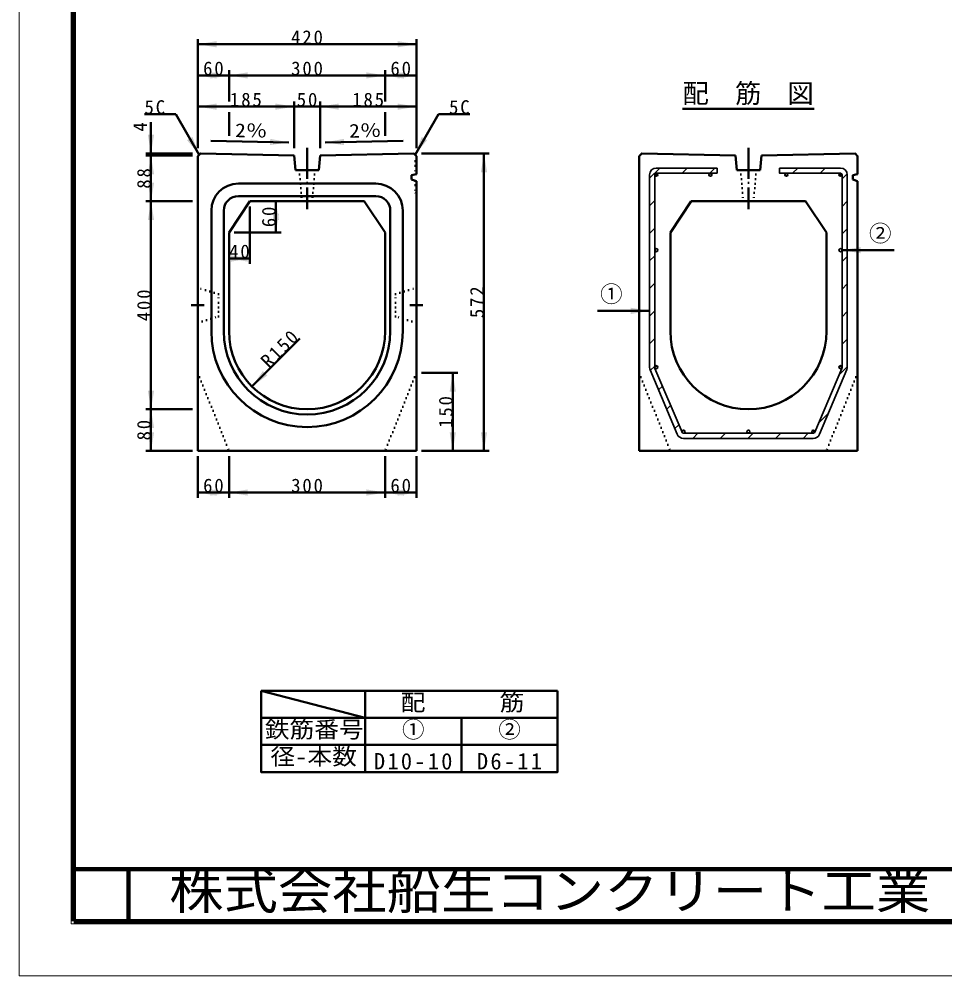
# Model space of a CAD drawing. Units: millimetres, scale not verified. Extents: x -2102 to 2102, y -1485 to 1485.
# Drawn here: x -2102 to -323, y -1485 to 355 of the extents above; entities that cross this region are included whole.
import ezdxf
from ezdxf.enums import TextEntityAlignment as Align

# ---------------------------------------------------------------- set-up
doc = ezdxf.new("R2010")
doc.units = ezdxf.units.MM
doc.header["$LTSCALE"] = 5
doc.linetypes.add('DOTTED', pattern=[1.75, 0.25, -1.5])
doc.linetypes.add('LONG_DASHED_DOTTED', pattern=[15.25, 12, -1.5, 0.25, -1.5])
doc.layers.add('0-0_V-nasSTD', color=7, linetype='Continuous', lineweight=35)
doc.layers.add('0-1_0', color=7, linetype='Continuous', lineweight=50)
doc.styles.add('ＭＳ ゴシック', font='')
doc.styles.get('ＭＳ ゴシック').set_extended_font_data('MS Gothic')

msp = doc.modelspace()

# ---------------------------------------------------------------- linework, layer by layer
at = {"layer": '0-0_V-nasSTD', "lineweight": 100}
for p, q in [((-1997.5, 1380), (-1997.5, -1380)), ((-1892.5, -1280), (-1892.5, -1380)), ((-1997.5, -1380), (1997.5, -1380))]:
    msp.add_line(p, q, dxfattribs=at)
at = {"layer": '0-0_V-nasSTD', "lineweight": 50}
for p, q in [((-1699.102, 175.981), (-1699.102, 129.981)), ((-1399.102, 175.981), (-1399.102, 129.981)), ((-1637.5, -937), (-1637.5, -989)), ((-1437.5, -937), (-1637.5, -937)), ((-1252.5, -937), (-1437.5, -937)), ((-1067.5, -937), (-1252.5, -937)), ((-1067.5, -989), (-1067.5, -937)), ((-1637.5, -989), (-1637.5, -1041)), ((-1437.5, -989), (-1637.5, -989)), ((-1437.5, -1041), (-1437.5, -989)), ((-1252.5, -989), (-1067.5, -989)), ((-1437.5, -1041), (-1637.5, -1041))]:
    msp.add_line(p, q, dxfattribs=at)
at = {"layer": '0-0_V-nasSTD'}
for p, q in [((-890.906, 48.794), (-871.319, 68.38)), ((-890.906, 55.38), (-890.906, -314.919)), ((-880.906, 55.38), (-880.906, -316.07)), ((-879.883, 57.637), (-875.65, 53.403)), ((-760.906, 68.38), (-877.906, 68.38)), ((-760.906, 58.38), (-877.906, 58.38)), ((-828.286, 58.38), (-818.286, 68.38)), ((-775.253, 58.38), (-765.253, 68.38)), ((-773.906, 58.38), (-774.501, 58.38)), ((-774.501, 58.321), (-770.965, 54.785)), ((-760.906, 68.38), (-760.906, 58.38)), ((-640.906, 68.38), (-523.906, 68.38)), ((-630.826, 56.067), (-627.219, 52.46)), ((-616.154, 58.38), (-606.154, 68.38)), ((-563.121, 58.38), (-553.121, 68.38)), ((-526.109, 57.416), (-521.87, 53.177)), ((-520.906, 47.563), (-511.064, 57.404)), ((-520.906, 55.38), (-520.906, -316.07)), ((-510.906, -314.001), (-510.906, 55.38)), ((-890.906, -4.239), (-880.906, 5.761)), ((-520.906, -5.47), (-510.906, 4.53)), ((-890.906, -57.272), (-880.906, -47.272)), ((-520.906, -58.503), (-510.906, -48.503)), ((-880.898, -89.841), (-878.128, -92.611)), ((-876.86, -86.808), (-875.094, -88.574)), ((-526.809, -90.377), (-524.663, -92.522)), ((-523.462, -86.653), (-520.939, -89.176)), ((-890.906, -110.305), (-880.906, -100.305)), ((-520.906, -111.536), (-510.906, -101.536)), ((-890.906, -163.338), (-880.906, -153.338)), ((-520.906, -164.569), (-510.906, -154.569)), ((-890.906, -216.371), (-880.906, -206.371)), ((-520.906, -217.602), (-510.906, -207.602)), ((-890.906, -269.404), (-880.906, -259.404)), ((-520.906, -270.635), (-510.906, -260.635)), ((-889.455, -320.986), (-880.906, -312.437)), ((-879.086, -311.861), (-875.148, -315.8)), ((-525.384, -312.009), (-521.295, -316.098)), ((-889.879, -319.982), (-837.576, -443.682)), ((-889.879, -319.982), (-889.879, -319.982)), ((-828.381, -439.797), (-880.665, -317.248)), ((-880.665, -317.248), (-880.665, -317.248)), ((-573.431, -439.797), (-521.146, -317.248)), ((-511.92, -319.034), (-564.256, -443.653)), ((-526.103, -328.866), (-510.906, -313.668)), ((-511.92, -319.034), (-511.92, -319.034)), ((-873.695, -358.259), (-866.316, -350.88)), ((-857.935, -395.532), (-850.456, -388.054)), ((-565.565, -421.361), (-547.167, -402.962)), ((-842.175, -432.806), (-834.597, -425.227)), ((-828.381, -439.797), (-828.381, -439.797)), ((-828.381, -439.797), (-828.381, -439.797)), ((-826.013, -435.645), (-822.647, -439.011)), ((-703.758, -437.691), (-699.977, -441.472)), ((-577.968, -436.202), (-573.774, -440.397)), ((-573.431, -439.796), (-573.431, -439.796)), ((-837.576, -443.682), (-837.576, -443.682)), ((-825.621, -441.62), (-576.191, -441.62)), ((-825.603, -451.62), (-576.241, -451.62)), ((-807.956, -451.62), (-797.956, -441.62)), ((-754.923, -451.62), (-744.923, -441.62)), ((-701.89, -451.62), (-691.89, -441.62)), ((-700.906, -441.62), (-699.977, -441.62)), ((-648.857, -451.62), (-638.857, -441.62)), ((-595.824, -451.62), (-585.824, -441.62)), ((-564.256, -443.653), (-564.256, -443.653))]:
    msp.add_line(p, q, dxfattribs=at)
at = {"layer": '0-0_V-nasSTD', "lineweight": 18}
for points in [[(-2102.5, -1485), (-2102.5, 1485), (2102.5, 1485), (2102.5, -1485)], [(-2002.5, -1385), (-2002.5, 1385), (2002.5, 1385), (2002.5, -1385)]]:
    msp.add_lwpolyline(points, close=True, dxfattribs=at)
at = {"layer": '0-0_V-nasSTD'}
msp.add_lwpolyline([(-640.906, 68.38), (-640.906, 58.38), (-523.906, 58.38)], dxfattribs=at)
at = {"layer": '0-0_V-nasSTD', "lineweight": 50}
for points in [[(-1637.5, -937), (-1437.5, -989), (-1437.5, -937)], [(-1437.5, -1093), (-1437.5, -1041), (-1437.5, -989), (-1437.5, -1041), (-1252.5, -1041), (-1252.5, -989), (-1437.5, -989)], [(-1252.5, -1041), (-1252.5, -989), (-1252.5, -1041)], [(-1252.5, -1041), (-1067.5, -1041), (-1067.5, -989)], [(-1252.5, -1093), (-1067.5, -1093), (-1067.5, -1041), (-1067.5, -989)], [(-1067.5, -1093), (-1067.5, -1041), (-1067.5, -989), (-1067.5, -1041)], [(-1637.5, -1041), (-1637.5, -1093), (-1437.5, -1093)], [(-1437.5, -1093), (-1437.5, -1041), (-1437.5, -1093)], [(-1437.5, -1093), (-1252.5, -1093), (-1252.5, -1041)], [(-1252.5, -1093), (-1252.5, -1041), (-1252.5, -1093)], [(-1067.5, -1093), (-1067.5, -1041), (-1067.5, -1093)]]:
    msp.add_lwpolyline(points, dxfattribs=at)
at = {"layer": '0-0_V-nasSTD'}
for centre in [(-877.906, 55.38), (-773.906, 55.38), (-627.906, 55.38), (-523.906, 55.38), (-877.906, -89.62), (-877.906, -314.62), (-523.906, -314.62), (-825.621, -438.62), (-700.906, -438.62), (-576.191, -438.62)]:
    msp.add_circle(centre, 3, dxfattribs=at)
for centre, radius, start, end in [((-877.906, 55.38), 13, 90, 180), ((-877.906, 55.38), 3, 90, 180), ((-877.906, 55.38), 3, 131.23207, 180), ((-877.906, 55.38), 3, 90, 131.23207), ((-523.906, 55.38), 13, 0, 90), ((-523.906, 55.38), 3, 0, 90), ((-523.906, 55.38), 3, 0, 90), ((-877.906, -314.919), 13, 180, 202.91963), ((-877.906, -316.07), 3, 180, 203.10504), ((-877.906, -316.07), 3, 180, 203.10504), ((-523.906, -316.07), 3, 336.89496, 0), ((-523.906, -314.001), 13, 337.21925, 0), ((-825.621, -438.62), 3, 203.10504, 270), ((-825.621, -438.62), 3, 203.10504, 270), ((-825.621, -438.62), 3, 203.10504, 270), ((-576.191, -438.62), 3, 270, 336.90127), ((-576.191, -438.62), 3, 270, 336.90127), ((-576.191, -438.62), 3, 270, 323.67738), ((-576.191, -438.62), 3, 323.67738, 336.90127), ((-825.603, -438.62), 13, 202.91963, 270), ((-576.241, -438.62), 13, 270, 337.21925)]:
    msp.add_arc(centre, radius, start, end, dxfattribs=at)
for points in [[(-1759.102, 306.38), (-1723.102, 300.38), (-1723.102, 312.38)], [(-1375.102, 300.38), (-1375.102, 312.38), (-1339.102, 306.38)], [(-1759.102, 246.38), (-1723.102, 240.38), (-1723.102, 252.38)], [(-1735.102, 240.38), (-1735.102, 252.38), (-1699.102, 246.38)], [(-1699.102, 246.38), (-1663.102, 240.38), (-1663.102, 252.38)], [(-1435.102, 240.38), (-1435.102, 252.38), (-1399.102, 246.38)], [(-1399.102, 246.38), (-1363.102, 240.38), (-1363.102, 252.38)], [(-1375.102, 240.38), (-1375.102, 252.38), (-1339.102, 246.38)], [(-1759.102, 186.38), (-1723.102, 180.38), (-1723.102, 192.38)], [(-1610.102, 180.38), (-1610.102, 192.38), (-1574.102, 186.38)], [(-1524.102, 186.38), (-1488.102, 180.38), (-1488.102, 192.38)], [(-1375.102, 180.38), (-1375.102, 192.38), (-1339.102, 186.38)], [(-1855.102, 132.38), (-1849.102, 96.38), (-1843.102, 132.38)], [(-1779.799, 122.057), (-1769.406, 128.057), (-1756.602, 93.88)], [(-1620.252, 112.479), (-1619.993, 124.476), (-1584.131, 117.7)], [(-1514.074, 117.7), (-1478.212, 124.476), (-1477.953, 112.479)], [(-1341.602, 93.88), (-1328.799, 128.057), (-1318.406, 122.057)], [(-1855.102, 56.38), (-1849.102, 92.38), (-1843.102, 56.38)], [(-1215.102, 60.38), (-1209.102, 96.38), (-1203.102, 60.38)], [(-1855.102, 40.38), (-1849.102, 4.38), (-1843.102, 40.38)], [(-1855.102, -31.62), (-1849.102, 4.38), (-1843.102, -31.62)], [(-1615.102, -31.62), (-1609.102, 4.38), (-1603.102, -31.62)], [(-1615.102, -19.62), (-1609.102, -55.62), (-1603.102, -19.62)], [(-520.906, -89.62), (-484.906, -95.62), (-484.906, -83.62)], [(-1699.102, -105.62), (-1663.102, -111.62), (-1663.102, -99.62)], [(-1695.102, -111.62), (-1695.102, -99.62), (-1659.102, -105.62)], [(-926.906, -212.267), (-926.906, -200.267), (-890.906, -206.267)], [(-1655.168, -351.686), (-1633.955, -321.987), (-1625.47, -330.472)], [(-1275.102, -361.62), (-1269.102, -325.62), (-1263.102, -361.62)], [(-1855.102, -359.62), (-1849.102, -395.62), (-1843.102, -359.62)], [(-1855.102, -431.62), (-1849.102, -395.62), (-1843.102, -431.62)], [(-1855.102, -439.62), (-1849.102, -475.62), (-1843.102, -439.62)], [(-1275.102, -439.62), (-1269.102, -475.62), (-1263.102, -439.62)], [(-1215.102, -439.62), (-1209.102, -475.62), (-1203.102, -439.62)], [(-1759.102, -555.62), (-1723.102, -561.62), (-1723.102, -549.62)], [(-1735.102, -561.62), (-1735.102, -549.62), (-1699.102, -555.62)], [(-1699.102, -555.62), (-1663.102, -561.62), (-1663.102, -549.62)], [(-1435.102, -561.62), (-1435.102, -549.62), (-1399.102, -555.62)], [(-1399.102, -555.62), (-1363.102, -561.62), (-1363.102, -549.62)], [(-1375.102, -561.62), (-1375.102, -549.62), (-1339.102, -555.62)]]:
    msp.add_solid(points, dxfattribs=at)
at = {"layer": '0-1_0'}
for p, q in [((-1759.102, 106.38), (-1759.102, 316.38)), ((-1339.102, 106.38), (-1339.102, 316.38)), ((-1759.102, 306.38), (-1339.102, 306.38)), ((-1699.102, 196.38), (-1699.102, 256.38)), ((-1399.102, 196.38), (-1399.102, 256.38)), ((-1759.102, 186.38), (-1574.102, 186.38)), ((-1574.102, 106.38), (-1574.102, 196.38)), ((-1574.102, 186.38), (-1524.102, 186.38)), ((-1524.102, 106.38), (-1524.102, 196.38)), ((-1524.102, 186.38), (-1339.102, 186.38)), ((-1801.602, 171.823), (-1861.602, 171.823)), ((-1801.602, 171.823), (-1756.602, 93.88)), ((-1296.602, 171.823), (-1341.602, 93.88)), ((-1296.602, 171.823), (-1236.602, 171.823)), ((-827.309, 182.38), (-574.503, 182.38)), ((-1849.102, 156.38), (-1849.102, 96.38)), ((-1584.131, 117.7), (-1734.096, 120.942)), ((-1514.074, 117.7), (-1364.109, 120.942)), ((-1769.102, 96.38), (-1859.102, 96.38)), ((-1769.102, 92.38), (-1859.102, 92.38)), ((-1849.102, 92.38), (-1849.102, 96.38)), ((-1849.102, 4.38), (-1849.102, 92.38)), ((-1574.102, 92.38), (-1571.602, 64.38)), ((-1524.102, 92.38), (-1526.602, 64.38)), ((-1329.102, 96.38), (-1199.102, 96.38)), ((-1209.102, -475.62), (-1209.102, 96.38)), ((-725.906, 92.38), (-723.406, 64.38)), ((-675.906, 92.38), (-678.406, 64.38)), ((-1759.102, -475.62), (-1759.102, 91.38)), ((-1339.102, 91.38), (-1339.102, 56.395)), ((-910.906, -475.62), (-910.906, 91.38)), ((-1571.602, 64.38), (-1526.602, 64.38)), ((-1348.102, 54.38), (-1339.102, 56.395)), ((-723.406, 64.38), (-678.406, 64.38)), ((-499.906, 54.38), (-490.906, 56.395)), ((-1417.102, 38.38), (-1681.102, 38.38)), ((-1348.102, 46.38), (-1348.102, 54.38)), ((-1348.102, 46.38), (-1339.102, 43.022)), ((-1339.102, -475.62), (-1339.102, 43.022)), ((-499.906, 46.38), (-499.906, 54.38)), ((-499.906, 46.38), (-490.906, 43.022)), ((-490.906, -475.62), (-490.906, 43.022)), ((-1769.102, 4.38), (-1859.102, 4.38)), ((-1659.102, 4.38), (-1699.102, -55.62)), ((-1417.102, 14.38), (-1681.102, 14.38)), ((-1659.102, 4.38), (-1439.102, 4.38)), ((-1609.102, -55.62), (-1609.102, 4.38)), ((-1439.102, 4.38), (-1399.102, -55.62)), ((-810.906, 4.38), (-850.906, -55.62)), ((-810.906, 4.38), (-590.906, 4.38)), ((-590.906, 4.38), (-550.906, -55.62)), ((-1733.102, -13.62), (-1733.102, -245.62)), ((-1709.102, -13.62), (-1709.102, -245.62)), ((-1659.102, -5.62), (-1659.102, -115.62)), ((-1389.102, -245.62), (-1389.102, -13.62)), ((-1365.102, -245.62), (-1365.102, -13.62)), ((-1699.102, -55.62), (-1699.102, -245.62)), ((-1689.102, -55.62), (-1599.102, -55.62)), ((-1399.102, -55.62), (-1399.102, -245.62)), ((-850.906, -55.62), (-850.906, -245.62)), ((-550.906, -55.62), (-550.906, -245.62)), ((-420.906, -89.62), (-520.906, -89.62)), ((-1699.102, -105.62), (-1659.102, -105.62)), ((-990.906, -206.267), (-890.906, -206.267)), ((-1655.168, -351.686), (-1563.245, -259.762)), ((-1329.102, -325.62), (-1259.102, -325.62)), ((-1269.102, -475.62), (-1269.102, -325.62)), ((-1769.102, -395.62), (-1859.102, -395.62)), ((-1769.102, -475.62), (-1859.102, -475.62)), ((-1759.102, -475.62), (-1339.102, -475.62)), ((-1329.102, -475.62), (-1199.102, -475.62)), ((-910.906, -475.62), (-490.906, -475.62)), ((-1759.102, -485.62), (-1759.102, -565.62)), ((-1699.102, -485.62), (-1699.102, -565.62)), ((-1399.102, -485.62), (-1399.102, -565.62)), ((-1339.102, -485.62), (-1339.102, -565.62))]:
    msp.add_line(p, q, dxfattribs=at)
at = {"layer": '0-1_0', "linetype": 'LONG_DASHED_DOTTED'}
for p, q in [((-1549.102, 107.38), (-1549.102, -10.62)), ((-700.906, 107.38), (-700.906, -10.62)), ((-1746.602, -195.62), (-1771.602, -195.62)), ((-1351.602, -195.62), (-1326.602, -195.62))]:
    msp.add_line(p, q, dxfattribs=at)
at = {"layer": '0-1_0', "linetype": 'DOTTED'}
for p, q in [((-1341.402, 81.38), (-1339.102, 83.68)), ((-1341.402, 81.38), (-1341.402, 55.88)), ((-1564.102, 64.38), (-1559.102, 4.38)), ((-1534.102, 64.38), (-1539.102, 4.38)), ((-715.906, 64.38), (-710.906, 4.38)), ((-685.906, 64.38), (-690.906, 4.38)), ((-1759.102, -325.62), (-1699.102, -475.62)), ((-1339.102, -325.62), (-1399.102, -475.62)), ((-910.906, -325.62), (-850.906, -475.62)), ((-490.906, -325.62), (-550.906, -475.62))]:
    msp.add_line(p, q, dxfattribs=at)
at = {"layer": '0-1_0', "lineweight": 100}
msp.add_line((-1997.5, -1280), (1997.5, -1280), dxfattribs=at)
at = {"layer": '0-1_0'}
for points in [[(-1759.102, 246.38), (-1699.102, 246.38), (-1399.102, 246.38), (-1339.102, 246.38)], [(-1574.102, 92.38), (-1754.102, 96.38), (-1759.102, 91.38)], [(-1524.102, 92.38), (-1344.102, 96.38), (-1339.102, 91.38)], [(-725.906, 92.38), (-905.906, 96.38), (-910.906, 91.38)], [(-675.906, 92.38), (-495.906, 96.38), (-490.906, 91.38), (-490.906, 56.395)], [(-1849.102, -475.62), (-1849.102, -395.62), (-1849.102, 4.38)], [(-1759.102, -555.62), (-1699.102, -555.62), (-1399.102, -555.62), (-1339.102, -555.62)]]:
    msp.add_lwpolyline(points, dxfattribs=at)
at = {"layer": '0-1_0', "linetype": 'DOTTED'}
msp.add_lwpolyline([(-1341.402, 43.88), (-1341.402, 21.38), (-1339.102, 19.08)], dxfattribs=at)
for points in [[(-1719.102, -174.12), (-1759.102, -162.12), (-1759.102, -229.12), (-1719.102, -217.12)], [(-1379.102, -174.12), (-1339.102, -162.12), (-1339.102, -229.12), (-1379.102, -217.12)]]:
    msp.add_lwpolyline(points, close=True, dxfattribs=at)
at = {"layer": '0-1_0', "lineweight": 35}
for centre in [(-877.906, -89.62), (-523.906, -89.62)]:
    msp.add_circle(centre, 3, dxfattribs=at)
at = {"layer": '0-1_0'}
for centre, radius, start, end in [((-1681.102, -13.62), 52, 90, 180), ((-1417.102, -13.62), 52, 0, 90), ((-1681.102, -13.62), 28, 90, 180), ((-1417.102, -13.62), 28, 0, 90), ((-1549.102, -245.62), 184, 180, 270), ((-1549.102, -245.62), 160, 180, 270), ((-1549.102, -245.62), 150, 180, 270), ((-1549.102, -245.62), 150, 270, 0), ((-1549.102, -245.62), 184, 270, 0), ((-1549.102, -245.62), 160, 270, 0), ((-700.906, -245.62), 150, 180, 270), ((-700.906, -245.62), 150, 270, 0)]:
    msp.add_arc(centre, radius, start, end, dxfattribs=at)

# ---------------------------------------------------------------- texts
at = {"layer": '0-0_V-nasSTD', "style": 'ＭＳ ゴシック'}
for s, height, p in [('配\u3000筋\u3000図', 36.95, (-827.309, 182.38)), ('②', 31.67, (-469.106, -82.62)), ('①', 31.67, (-985.906, -199.267)), ('①', 31.67, (-1366.6, -1036.6)), ('②', 31.67, (-1181.6, -1036.6))]:
    msp.add_text(s, height=height, dxfattribs=at).set_placement(p, align=Align.BOTTOM_LEFT)
msp.add_text('4', height=26.39, rotation=90, dxfattribs=at).set_placement((-1849.102, 138.38), align=Align.BOTTOM_LEFT)
at = {"layer": '0-0_V-nasSTD', "style": 'ＭＳ ゴシック', "width": 1.15}
for rotation, p in [(358.761, (-1687.907, 119.943)), (1.239, (-1467.885, 118.698))]:
    msp.add_text('2％', height=26.39, rotation=rotation, dxfattribs=at).set_placement(p, align=Align.BOTTOM_LEFT)
at = {"layer": '0-0_V-nasSTD', "style": 'ＭＳ ゴシック', "width": 1.1}
for s, height, p in [('配\u3000\u3000\u3000筋', 31.67, (-1369.14, -984.6)), ('鉄筋番号', 31.67, (-1630.38, -1036.6)), ('径-本数', 31.67, (-1619.58, -1088.6)), ('株式会社船生コンクリート工業', 69.65, (-1814.221, -1377.45))]:
    msp.add_text(s, height=height, dxfattribs=at).set_placement(p, align=Align.BOTTOM_LEFT)
at = {"layer": '0-0_V-nasSTD', "attachment_point": 7, "style": 'ＭＳ ゴシック'}
for s, insert, char_height in [('\\T1.2;420', (-1579.702, 306.38), 26.39), ('\\T1.2;60', (-1748.902, 246.38), 26.39), ('\\T1.2;300', (-1579.702, 246.38), 26.39), ('\\T1.2;60', (-1388.902, 246.38), 26.39), ('\\T1.2;185', (-1697.202, 186.38), 26.39), ('\\T1.2;50', (-1568.902, 186.38), 26.39), ('\\T1.2;185', (-1462.202, 186.38), 26.39), ('\\T1.2;5C', (-1861.602, 171.823), 26.39), ('\\T1.2;5C', (-1276.202, 171.823), 26.39), ('\\T1.2;40', (-1698.902, -105.62), 26.39), ('\\T1.2;60', (-1748.902, -555.62), 26.39), ('\\T1.2;300', (-1579.702, -555.62), 26.39), ('\\T1.2;60', (-1388.902, -555.62), 26.39), ('\\T1.2;D10-10', (-1420.6, -1088.6), 31.67), ('\\T1.2;D6-11', (-1222.64, -1088.6), 31.67)]:
    msp.add_mtext(s, dxfattribs=dict(at, insert=insert, char_height=char_height))
at = {"layer": '0-0_V-nasSTD', "char_height": 26.39, "attachment_point": 7, "style": 'ＭＳ ゴシック'}
for s, insert, rotation in [('\\T1.2;88', (-1849.102, 28.58), 90), ('\\T1.2;60', (-1609.102, -45.42), 90), ('\\T1.2;572', (-1209.102, -220.22), 90), ('\\T1.2;400', (-1849.102, -226.22), 90), ('\\T1.2;R150', (-1621.793, -318.31), 45), ('\\T1.2;150', (-1269.102, -431.22), 90), ('\\T1.2;80', (-1849.102, -455.42), 90)]:
    msp.add_mtext(s, dxfattribs=dict(at, insert=insert, rotation=rotation))

doc.saveas('drawing.dxf')
